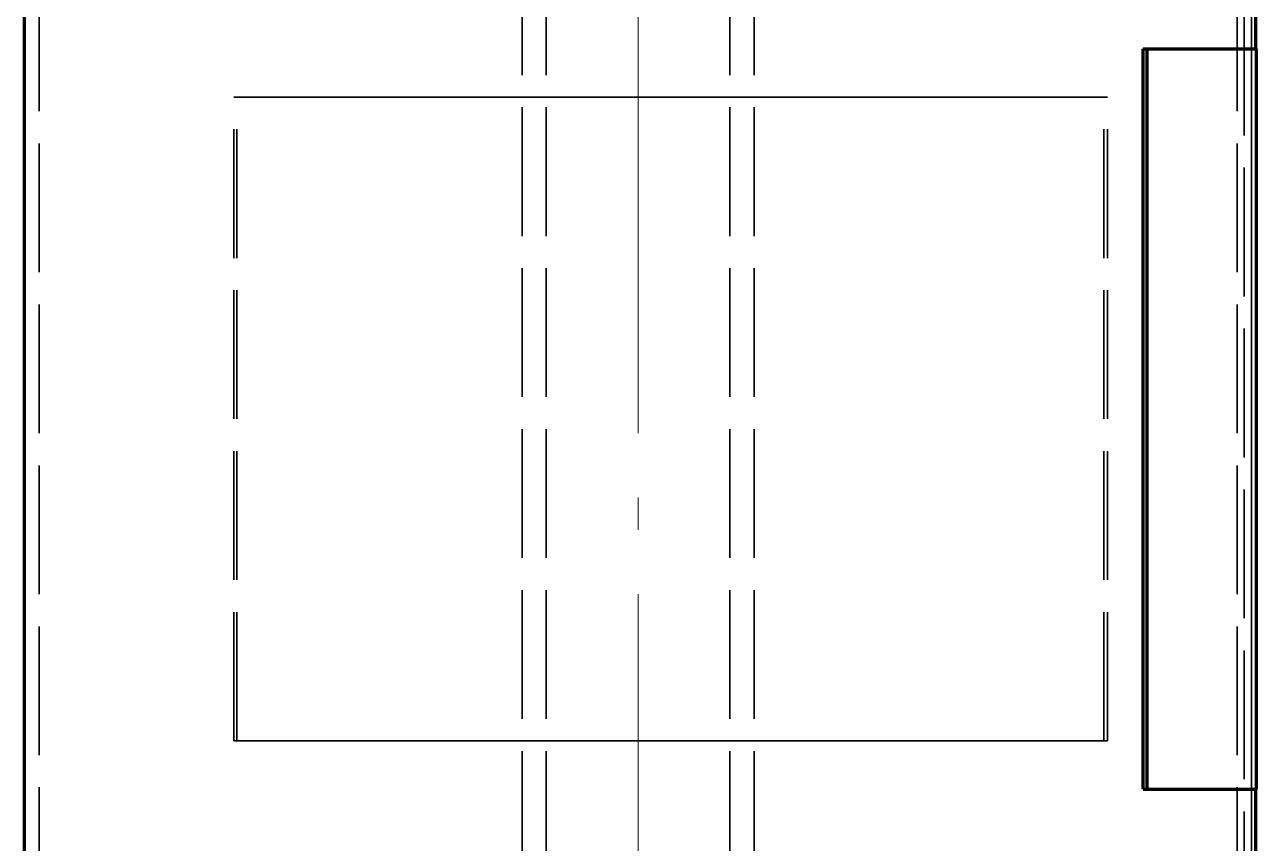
# Model space of a CAD drawing. Header units: millimetres. Extents: x 0 to 2208, y 0 to 420.
# Drawn here: x 179.48 to 217.73, y 124.73 to 150.16 of the extents above; entities that cross this region are included whole.
import ezdxf

# ---------------------------------------------------------------- set-up
doc = ezdxf.new("R2010")
doc.units = ezdxf.units.MM
doc.linetypes.add('IRAM-E-TRAZOS', pattern=[5, 4, -1])
doc.linetypes.add('IRAM-F-TRAZO-PUNTO', pattern=[20, 15, -2, 1, -2])
for name, color, linetype, lineweight in [('01-VISIBLE', 7, 'CONTINUOUS', 70), ('02-OCULTA', 4, 'IRAM-E-TRAZOS', 35), ('03-EJE', 1, 'IRAM-F-TRAZO-PUNTO', 18)]:
    doc.layers.add(name, color=color, linetype=linetype, lineweight=lineweight)

msp = doc.modelspace()

# ---------------------------------------------------------------- linework, layer by layer
at = {"layer": '01-VISIBLE'}
for p, q in [((179.485, 112.473), (179.485, 178.82)), ((217.72, 149.414), (217.72, 150.914)), ((214.218, 149.414), (214.342, 149.414)), ((214.218, 126.414), (214.218, 149.414)), ((214.342, 126.414), (214.342, 149.414)), ((217.735, 126.414), (217.735, 149.414)), ((214.218, 126.414), (214.342, 126.414)), ((217.72, 111.554), (217.72, 126.414))]:
    msp.add_line(p, q, dxfattribs=at)
for points in [[(214.342, 149.414), (214.603, 149.414), (214.864, 149.414), (215.125, 149.414), (215.386, 149.414), (215.647, 149.414), (215.908, 149.414), (216.169, 149.414), (216.43, 149.414), (216.691, 149.414), (216.952, 149.414), (217.213, 149.414), (217.474, 149.414), (217.735, 149.414)], [(214.342, 126.414), (214.603, 126.414), (214.864, 126.414), (215.125, 126.414), (215.386, 126.414), (215.647, 126.414), (215.908, 126.414), (216.169, 126.414), (216.43, 126.414), (216.691, 126.414), (216.952, 126.414), (217.213, 126.414), (217.474, 126.414), (217.735, 126.414)]]:
    msp.add_lwpolyline(points, dxfattribs=at)
at = {"layer": '02-OCULTA'}
for p, q in [((194.935, 108.598), (194.935, 243.673)), ((195.685, 108.598), (195.685, 243.673)), ((201.385, 108.598), (201.385, 243.673)), ((202.135, 108.598), (202.135, 243.673)), ((179.935, 112.473), (179.935, 233.168)), ((217.135, 112.473), (217.135, 233.168)), ((217.36, 111.723), (217.36, 232.668)), ((217.36, 111.723), (217.36, 232.668)), ((217.585, 112.473), (217.585, 232.668)), ((217.72, 111.554), (217.72, 232.668)), ((214.218, 149.414), (214.342, 149.414)), ((214.218, 126.414), (214.218, 149.414)), ((214.342, 126.414), (214.342, 149.414)), ((217.585, 126.414), (217.585, 149.414)), ((217.72, 126.414), (217.72, 149.414)), ((185.981, 127.914), (185.981, 147.914)), ((186.079, 147.914), (185.981, 147.914)), ((186.079, 127.914), (186.079, 147.914)), ((212.998, 147.914), (213.112, 147.914)), ((212.998, 127.914), (212.998, 147.914)), ((213.112, 127.914), (213.112, 147.914)), ((186.079, 127.914), (185.981, 127.914)), ((212.998, 127.914), (213.112, 127.914)), ((214.218, 126.414), (214.342, 126.414))]:
    msp.add_line(p, q, dxfattribs=at)
for points in [[(214.218, 149.414), (214.477, 149.414), (214.736, 149.414), (214.995, 149.414), (215.254, 149.414), (215.513, 149.414), (215.772, 149.414), (216.031, 149.414), (216.29, 149.414), (216.549, 149.414), (216.808, 149.414), (217.067, 149.414), (217.326, 149.414), (217.585, 149.414)], [(217.585, 149.414), (217.326, 149.414), (217.067, 149.414), (216.808, 149.414), (216.549, 149.414), (216.29, 149.414), (216.031, 149.414), (215.772, 149.414), (215.513, 149.414), (215.254, 149.414), (214.995, 149.414), (214.736, 149.414), (214.477, 149.414), (214.218, 149.414)], [(217.735, 149.414), (217.474, 149.414), (217.213, 149.414), (216.952, 149.414), (216.691, 149.414), (216.43, 149.414), (216.169, 149.414), (215.908, 149.414), (215.647, 149.414), (215.386, 149.414), (215.125, 149.414), (214.864, 149.414), (214.603, 149.414), (214.342, 149.414)], [(213.112, 147.914), (212.861, 147.914), (212.61, 147.914), (212.359, 147.914), (212.107, 147.914), (211.856, 147.914), (211.605, 147.914), (211.354, 147.914), (211.103, 147.914), (210.851, 147.914), (210.6, 147.914), (210.349, 147.914), (210.098, 147.914), (209.846, 147.914), (209.595, 147.914), (209.344, 147.914), (209.093, 147.914), (208.842, 147.914), (208.59, 147.914), (208.339, 147.914), (208.088, 147.914), (207.837, 147.914), (207.586, 147.914), (207.334, 147.914), (207.083, 147.914), (206.832, 147.914), (206.581, 147.914), (206.329, 147.914), (206.078, 147.914), (205.827, 147.914), (205.576, 147.914), (205.325, 147.914), (205.073, 147.914), (204.822, 147.914), (204.571, 147.914), (204.32, 147.914), (204.069, 147.914), (203.817, 147.914), (203.566, 147.914), (203.315, 147.914), (203.064, 147.914), (202.812, 147.914), (202.561, 147.914), (202.31, 147.914), (202.059, 147.914), (201.808, 147.914), (201.556, 147.914), (201.305, 147.914), (201.054, 147.914), (200.803, 147.914), (200.551, 147.914), (200.3, 147.914), (200.049, 147.914), (199.798, 147.914), (199.547, 147.914), (199.295, 147.914), (199.044, 147.914), (198.793, 147.914), (198.542, 147.914), (198.291, 147.914), (198.039, 147.914), (197.788, 147.914), (197.537, 147.914), (197.286, 147.914), (197.034, 147.914), (196.783, 147.914), (196.532, 147.914), (196.281, 147.914), (196.03, 147.914), (195.778, 147.914), (195.527, 147.914), (195.276, 147.914), (195.025, 147.914), (194.774, 147.914), (194.522, 147.914), (194.271, 147.914), (194.02, 147.914), (193.769, 147.914), (193.517, 147.914), (193.266, 147.914), (193.015, 147.914), (192.764, 147.914), (192.513, 147.914), (192.261, 147.914), (192.01, 147.914), (191.759, 147.914), (191.508, 147.914), (191.257, 147.914), (191.005, 147.914), (190.754, 147.914), (190.503, 147.914), (190.252, 147.914), (190, 147.914), (189.749, 147.914), (189.498, 147.914), (189.247, 147.914), (188.996, 147.914), (188.744, 147.914), (188.493, 147.914), (188.242, 147.914), (187.991, 147.914), (187.739, 147.914), (187.488, 147.914), (187.237, 147.914), (186.986, 147.914), (186.735, 147.914), (186.483, 147.914), (186.232, 147.914), (185.981, 147.914)], [(212.998, 147.914), (212.747, 147.914), (212.495, 147.914), (212.244, 147.914), (211.992, 147.914), (211.74, 147.914), (211.489, 147.914), (211.237, 147.914), (210.986, 147.914), (210.734, 147.914), (210.483, 147.914), (210.231, 147.914), (209.979, 147.914), (209.728, 147.914), (209.476, 147.914), (209.225, 147.914), (208.973, 147.914), (208.721, 147.914), (208.47, 147.914), (208.218, 147.914), (207.967, 147.914), (207.715, 147.914), (207.464, 147.914), (207.212, 147.914), (206.96, 147.914), (206.709, 147.914), (206.457, 147.914), (206.206, 147.914), (205.954, 147.914), (205.703, 147.914), (205.451, 147.914), (205.199, 147.914), (204.948, 147.914), (204.696, 147.914), (204.445, 147.914), (204.193, 147.914), (203.941, 147.914), (203.69, 147.914), (203.438, 147.914), (203.187, 147.914), (202.935, 147.914), (202.684, 147.914), (202.432, 147.914), (202.18, 147.914), (201.929, 147.914), (201.677, 147.914), (201.426, 147.914), (201.174, 147.914), (200.922, 147.914), (200.671, 147.914), (200.419, 147.914), (200.168, 147.914), (199.916, 147.914), (199.665, 147.914), (199.413, 147.914), (199.161, 147.914), (198.91, 147.914), (198.658, 147.914), (198.407, 147.914), (198.155, 147.914), (197.903, 147.914), (197.652, 147.914), (197.4, 147.914), (197.149, 147.914), (196.897, 147.914), (196.646, 147.914), (196.394, 147.914), (196.142, 147.914), (195.891, 147.914), (195.639, 147.914), (195.388, 147.914), (195.136, 147.914), (194.884, 147.914), (194.633, 147.914), (194.381, 147.914), (194.13, 147.914), (193.878, 147.914), (193.627, 147.914), (193.375, 147.914), (193.123, 147.914), (192.872, 147.914), (192.62, 147.914), (192.369, 147.914), (192.117, 147.914), (191.865, 147.914), (191.614, 147.914), (191.362, 147.914), (191.111, 147.914), (190.859, 147.914), (190.608, 147.914), (190.356, 147.914), (190.104, 147.914), (189.853, 147.914), (189.601, 147.914), (189.35, 147.914), (189.098, 147.914), (188.846, 147.914), (188.595, 147.914), (188.343, 147.914), (188.092, 147.914), (187.84, 147.914), (187.589, 147.914), (187.337, 147.914), (187.085, 147.914), (186.834, 147.914), (186.582, 147.914), (186.331, 147.914), (186.079, 147.914)], [(213.112, 127.914), (212.861, 127.914), (212.61, 127.914), (212.359, 127.914), (212.107, 127.914), (211.856, 127.914), (211.605, 127.914), (211.354, 127.914), (211.103, 127.914), (210.851, 127.914), (210.6, 127.914), (210.349, 127.914), (210.098, 127.914), (209.846, 127.914), (209.595, 127.914), (209.344, 127.914), (209.093, 127.914), (208.842, 127.914), (208.59, 127.914), (208.339, 127.914), (208.088, 127.914), (207.837, 127.914), (207.586, 127.914), (207.334, 127.914), (207.083, 127.914), (206.832, 127.914), (206.581, 127.914), (206.329, 127.914), (206.078, 127.914), (205.827, 127.914), (205.576, 127.914), (205.325, 127.914), (205.073, 127.914), (204.822, 127.914), (204.571, 127.914), (204.32, 127.914), (204.069, 127.914), (203.817, 127.914), (203.566, 127.914), (203.315, 127.914), (203.064, 127.914), (202.812, 127.914), (202.561, 127.914), (202.31, 127.914), (202.059, 127.914), (201.808, 127.914), (201.556, 127.914), (201.305, 127.914), (201.054, 127.914), (200.803, 127.914), (200.551, 127.914), (200.3, 127.914), (200.049, 127.914), (199.798, 127.914), (199.547, 127.914), (199.295, 127.914), (199.044, 127.914), (198.793, 127.914), (198.542, 127.914), (198.291, 127.914), (198.039, 127.914), (197.788, 127.914), (197.537, 127.914), (197.286, 127.914), (197.034, 127.914), (196.783, 127.914), (196.532, 127.914), (196.281, 127.914), (196.03, 127.914), (195.778, 127.914), (195.527, 127.914), (195.276, 127.914), (195.025, 127.914), (194.774, 127.914), (194.522, 127.914), (194.271, 127.914), (194.02, 127.914), (193.769, 127.914), (193.517, 127.914), (193.266, 127.914), (193.015, 127.914), (192.764, 127.914), (192.513, 127.914), (192.261, 127.914), (192.01, 127.914), (191.759, 127.914), (191.508, 127.914), (191.257, 127.914), (191.005, 127.914), (190.754, 127.914), (190.503, 127.914), (190.252, 127.914), (190, 127.914), (189.749, 127.914), (189.498, 127.914), (189.247, 127.914), (188.996, 127.914), (188.744, 127.914), (188.493, 127.914), (188.242, 127.914), (187.991, 127.914), (187.739, 127.914), (187.488, 127.914), (187.237, 127.914), (186.986, 127.914), (186.735, 127.914), (186.483, 127.914), (186.232, 127.914), (185.981, 127.914)], [(212.998, 127.914), (212.747, 127.914), (212.495, 127.914), (212.244, 127.914), (211.992, 127.914), (211.74, 127.914), (211.489, 127.914), (211.237, 127.914), (210.986, 127.914), (210.734, 127.914), (210.483, 127.914), (210.231, 127.914), (209.979, 127.914), (209.728, 127.914), (209.476, 127.914), (209.225, 127.914), (208.973, 127.914), (208.721, 127.914), (208.47, 127.914), (208.218, 127.914), (207.967, 127.914), (207.715, 127.914), (207.464, 127.914), (207.212, 127.914), (206.96, 127.914), (206.709, 127.914), (206.457, 127.914), (206.206, 127.914), (205.954, 127.914), (205.703, 127.914), (205.451, 127.914), (205.199, 127.914), (204.948, 127.914), (204.696, 127.914), (204.445, 127.914), (204.193, 127.914), (203.941, 127.914), (203.69, 127.914), (203.438, 127.914), (203.187, 127.914), (202.935, 127.914), (202.684, 127.914), (202.432, 127.914), (202.18, 127.914), (201.929, 127.914), (201.677, 127.914), (201.426, 127.914), (201.174, 127.914), (200.922, 127.914), (200.671, 127.914), (200.419, 127.914), (200.168, 127.914), (199.916, 127.914), (199.665, 127.914), (199.413, 127.914), (199.161, 127.914), (198.91, 127.914), (198.658, 127.914), (198.407, 127.914), (198.155, 127.914), (197.903, 127.914), (197.652, 127.914), (197.4, 127.914), (197.149, 127.914), (196.897, 127.914), (196.646, 127.914), (196.394, 127.914), (196.142, 127.914), (195.891, 127.914), (195.639, 127.914), (195.388, 127.914), (195.136, 127.914), (194.884, 127.914), (194.633, 127.914), (194.381, 127.914), (194.13, 127.914), (193.878, 127.914), (193.627, 127.914), (193.375, 127.914), (193.123, 127.914), (192.872, 127.914), (192.62, 127.914), (192.369, 127.914), (192.117, 127.914), (191.865, 127.914), (191.614, 127.914), (191.362, 127.914), (191.111, 127.914), (190.859, 127.914), (190.608, 127.914), (190.356, 127.914), (190.104, 127.914), (189.853, 127.914), (189.601, 127.914), (189.35, 127.914), (189.098, 127.914), (188.846, 127.914), (188.595, 127.914), (188.343, 127.914), (188.092, 127.914), (187.84, 127.914), (187.589, 127.914), (187.337, 127.914), (187.085, 127.914), (186.834, 127.914), (186.582, 127.914), (186.331, 127.914), (186.079, 127.914)], [(214.218, 126.414), (214.477, 126.414), (214.736, 126.414), (214.995, 126.414), (215.254, 126.414), (215.513, 126.414), (215.772, 126.414), (216.031, 126.414), (216.29, 126.414), (216.549, 126.414), (216.808, 126.414), (217.067, 126.414), (217.326, 126.414), (217.585, 126.414)], [(217.585, 126.414), (217.326, 126.414), (217.067, 126.414), (216.808, 126.414), (216.549, 126.414), (216.29, 126.414), (216.031, 126.414), (215.772, 126.414), (215.513, 126.414), (215.254, 126.414), (214.995, 126.414), (214.736, 126.414), (214.477, 126.414), (214.218, 126.414)], [(217.735, 126.414), (217.474, 126.414), (217.213, 126.414), (216.952, 126.414), (216.691, 126.414), (216.43, 126.414), (216.169, 126.414), (215.908, 126.414), (215.647, 126.414), (215.386, 126.414), (215.125, 126.414), (214.864, 126.414), (214.603, 126.414), (214.342, 126.414)]]:
    msp.add_lwpolyline(points, dxfattribs=at)
at = {"layer": '03-EJE'}
msp.add_line((198.535, 97.473), (198.535, 262.968), dxfattribs=at)

doc.saveas('drawing.dxf')
